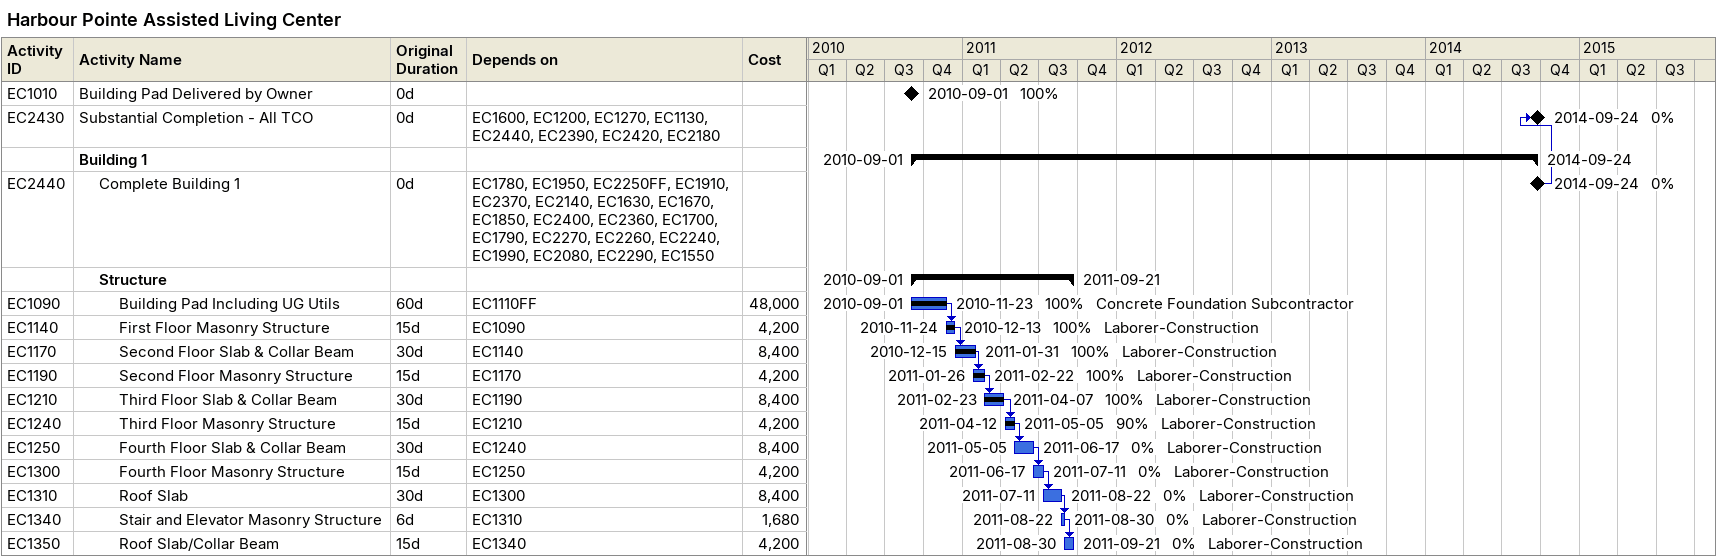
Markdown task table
Harbour Pointe Assisted Living Center

| ID | Level | Task | Original duration | Start | Finish | Predecessors | Resources | % complete | Cost |
|---|---|---|---|---|---|---|---|---|---|
| EC1010 | 1 | Building Pad Delivered by Owner | 0d | 2010-09-01 | 2010-09-01 |  |  | 100 |  |
| EC2430 | 1 | Substantial Completion - All TCO | 0d | 2014-09-24 | 2014-09-24 | EC1600, EC1200, EC1270, EC1130, EC2440, EC2390, EC2420, EC2180 |  | 0 |  |
|  | 1 | **Building 1** |  | 2010-09-01 | 2014-09-24 |  |  |  |  |
| EC2440 | 2 | Complete Building 1 | 0d | 2014-09-24 | 2014-09-24 | EC1780, EC1950, EC2250FF, EC1910, EC2370, EC2140, EC1630, EC1670, EC1850, EC2400, EC2360, EC1700, EC1790, EC2270, EC2260, EC2240, EC1990, EC2080, EC2290, EC1550 |  | 0 |  |
|  | 2 | **Structure** |  | 2010-09-01 | 2011-09-21 |  |  |  |  |
| EC1090 | 3 | Building Pad Including UG Utils | 60d | 2010-09-01 | 2010-11-23 | EC1110FF | Concrete Foundation Subcontractor | 100 | 48000 |
| EC1140 | 3 | First Floor Masonry Structure | 15d | 2010-11-24 | 2010-12-13 | EC1090 | Laborer-Construction | 100 | 4200 |
| EC1170 | 3 | Second Floor Slab & Collar Beam | 30d | 2010-12-15 | 2011-01-31 | EC1140 | Laborer-Construction | 100 | 8400 |
| EC1190 | 3 | Second Floor Masonry Structure | 15d | 2011-01-26 | 2011-02-22 | EC1170 | Laborer-Construction | 100 | 4200 |
| EC1210 | 3 | Third Floor Slab & Collar Beam | 30d | 2011-02-23 | 2011-04-07 | EC1190 | Laborer-Construction | 100 | 8400 |
| EC1240 | 3 | Third Floor Masonry Structure | 15d | 2011-04-12 | 2011-05-05 | EC1210 | Laborer-Construction | 90 | 4200 |
| EC1250 | 3 | Fourth Floor Slab & Collar Beam | 30d | 2011-05-05 | 2011-06-17 | EC1240 | Laborer-Construction | 0 | 8400 |
| EC1300 | 3 | Fourth Floor Masonry Structure | 15d | 2011-06-17 | 2011-07-11 | EC1250 | Laborer-Construction | 0 | 4200 |
| EC1310 | 3 | Roof Slab | 30d | 2011-07-11 | 2011-08-22 | EC1300 | Laborer-Construction | 0 | 8400 |
| EC1340 | 3 | Stair and Elevator Masonry Structure | 6d | 2011-08-22 | 2011-08-30 | EC1310 | Laborer-Construction | 0 | 1680 |
| EC1350 | 3 | Roof Slab/Collar Beam | 15d | 2011-08-30 | 2011-09-21 | EC1340 | Laborer-Construction | 0 | 4200 |
